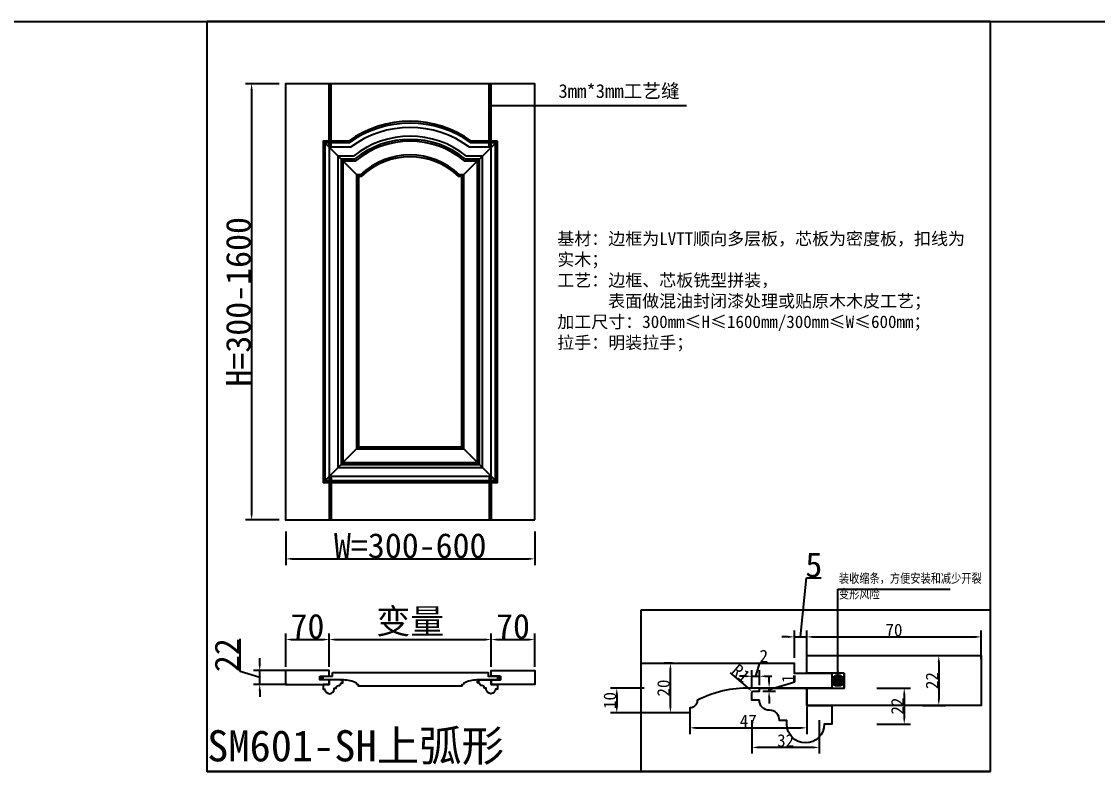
# Model space of a CAD drawing. Header units: millimetres. Extents: x 85186 to 129000, y -77269 to -36327.
# Drawn here: x 90369 to 92096, y -47209 to -46005 of the extents above; entities that cross this region are included whole.
import ezdxf

# ---------------------------------------------------------------- set-up
doc = ezdxf.new("R2010")
doc.units = ezdxf.units.MM
doc.styles.add('KLF-1_宋体', font='SimSun.ttf')
doc.styles.get("Standard").update_dxf_attribs({"font": 'SimSun.ttf'})
doc.styles.add('ZB_宋体', font='SimSun.ttf')
doc.styles.add('宋体', font='SimSun.ttf', dxfattribs={"width": 0.8})
doc.dimstyles.new('客来福标注小', dxfattribs={"dimscale": 20, "dimtxt": 2, "dimasz": 0.5, "dimexe": 0.5, "dimexo": 0, "dimgap": 0.05, "dimtad": 1, "dimdec": 0, "dimzin": 0, "dimdsep": 46, "dimtxsty": 'Standard', "dimcen": 0, "dimclrd": 256, "dimclre": 256, "dimclrt": 256, "dimadec": 0, "dimazin": 0, "dimtfac": 1, "dimtdec": 0, "dimtofl": 0, "dimtmove": 1, "dimatfit": 3, "dimfxl": 2.2, "dimfxlon": 1, "dimtolj": 1, "dimtzin": 0, "dimarcsym": 0})

# ---------------------------------------------------------------- blocks, each defined once
blk = doc.blocks.new('*D2196')
at = {"lineweight": -2, "transparency": 16777216}
for p, q in [((90793, -46823.8), (90793, -46877.8)), ((91193, -46823.8), (91193, -46877.8)), ((90803, -46867.8), (91183, -46867.8))]:
    blk.add_line(p, q, dxfattribs=at)
at = {"transparency": 16777216}
for points in [[(90803, -46866.1), (90803, -46869.4), (90793, -46867.8)], [(91183, -46866.1), (91183, -46869.4), (91193, -46867.8)]]:
    blk.add_solid(points, dxfattribs=at)
at = {"layer": 'Defpoints', "color": 0, "transparency": 16777216}
for p in [(90793, -46805.2), (91193, -46805.2), (91193, -46867.8)]:
    blk.add_point(p, dxfattribs=at)
at = {"transparency": 16777216, "insert": (90993, -46846.8), "char_height": 40, "attachment_point": 5, "style": 'KLF-1_宋体'}
blk.add_mtext('\\A1;W=300-600', dxfattribs=at)
blk = doc.blocks.new('*D2197')
at = {"lineweight": -2, "transparency": 16777216}
for p, q in [((90782.3, -46105.2), (90728.3, -46105.2)), ((90738.3, -46115.2), (90738.3, -46795.2)), ((90782.3, -46805.2), (90728.3, -46805.2))]:
    blk.add_line(p, q, dxfattribs=at)
at = {"transparency": 16777216}
for points in [[(90736.6, -46115.2), (90740, -46115.2), (90738.3, -46105.2)], [(90736.6, -46795.2), (90740, -46795.2), (90738.3, -46805.2)]]:
    blk.add_solid(points, dxfattribs=at)
at = {"layer": 'Defpoints', "color": 0, "transparency": 16777216}
for p in [(90793, -46105.2), (90738.3, -46805.2), (90793, -46805.2)]:
    blk.add_point(p, dxfattribs=at)
at = {"transparency": 16777216, "insert": (90717.3, -46455.2), "char_height": 40, "attachment_point": 5, "rotation": 90, "style": 'KLF-1_宋体'}
blk.add_mtext('\\A1;H=300-1600', dxfattribs=at)
blk = doc.blocks.new('*D2198')
at = {"lineweight": -2, "transparency": 16777216}
for p, q in [((90793, -47041.3), (90793, -46987.3)), ((90863, -47041.3), (90863, -46987.3)), ((90803, -46997.3), (90853, -46997.3))]:
    blk.add_line(p, q, dxfattribs=at)
at = {"transparency": 16777216}
for points in [[(90803, -46995.6), (90803, -46999), (90793, -46997.3)], [(90853, -46995.6), (90853, -46999), (90863, -46997.3)]]:
    blk.add_solid(points, dxfattribs=at)
at = {"layer": 'Defpoints', "color": 0, "transparency": 16777216}
for p in [(90863, -46997.3), (90793, -47047.2), (90863, -47047.2)]:
    blk.add_point(p, dxfattribs=at)
at = {"transparency": 16777216, "insert": (90828, -46976.3), "char_height": 40, "attachment_point": 5, "style": 'KLF-1_宋体'}
blk.add_mtext('\\A1;70', dxfattribs=at)
blk = doc.blocks.new('*D2199')
at = {"lineweight": -2, "transparency": 16777216}
for p, q in [((90863, -47041.3), (90863, -46987.3)), ((91123, -47041.3), (91123, -46987.3)), ((90873, -46997.3), (91113, -46997.3))]:
    blk.add_line(p, q, dxfattribs=at)
at = {"transparency": 16777216}
for points in [[(90873, -46995.6), (90873, -46999), (90863, -46997.3)], [(91113, -46995.6), (91113, -46999), (91123, -46997.3)]]:
    blk.add_solid(points, dxfattribs=at)
at = {"layer": 'Defpoints', "color": 0, "transparency": 16777216}
for p in [(91123, -46997.3), (90863, -47047.2), (91123, -47047.2)]:
    blk.add_point(p, dxfattribs=at)
at = {"transparency": 16777216, "insert": (90993, -46970.1), "char_height": 40, "attachment_point": 5, "style": 'KLF-1_宋体'}
blk.add_mtext('\\A1;变量', dxfattribs=at)
blk = doc.blocks.new('*D2200')
at = {"lineweight": -2, "transparency": 16777216}
for p, q in [((91123, -47041.3), (91123, -46987.3)), ((91193, -47041.3), (91193, -46987.3)), ((91133, -46997.3), (91183, -46997.3))]:
    blk.add_line(p, q, dxfattribs=at)
at = {"transparency": 16777216}
for points in [[(91133, -46995.6), (91133, -46999), (91123, -46997.3)], [(91183, -46995.6), (91183, -46999), (91193, -46997.3)]]:
    blk.add_solid(points, dxfattribs=at)
at = {"layer": 'Defpoints', "color": 0, "transparency": 16777216}
for p in [(91193, -46997.3), (91123, -47047.2), (91193, -47047.2)]:
    blk.add_point(p, dxfattribs=at)
at = {"transparency": 16777216, "insert": (91158, -46976.3), "char_height": 40, "attachment_point": 5, "style": 'KLF-1_宋体'}
blk.add_mtext('\\A1;70', dxfattribs=at)
blk = doc.blocks.new('*D2255')
at = {"lineweight": -2, "transparency": 16777216}
for p, q in [((90719.8, -47048.7), (90719.8, -46996)), ((90751.3, -47037.2), (90751.3, -47027.2)), ((90751.3, -47058.2), (90719.8, -47048.7)), ((90795.3, -47047.2), (90741.3, -47047.2)), ((90751.3, -47069.2), (90751.3, -47047.2)), ((90795.3, -47069.2), (90741.3, -47069.2)), ((90751.3, -47079.2), (90751.3, -47089.2))]:
    blk.add_line(p, q, dxfattribs=at)
at = {"transparency": 16777216}
for points in [[(90749.6, -47037.2), (90753, -47037.2), (90751.3, -47047.2)], [(90749.6, -47079.2), (90753, -47079.2), (90751.3, -47069.2)]]:
    blk.add_solid(points, dxfattribs=at)
at = {"layer": 'Defpoints', "color": 0, "transparency": 16777216}
for p in [(90751.3, -47047.2), (90806.1, -47047.2), (90806.1, -47069.2)]:
    blk.add_point(p, dxfattribs=at)
at = {"transparency": 16777216, "insert": (90698.8, -47022.3), "char_height": 40, "attachment_point": 5, "rotation": 90, "style": 'KLF-1_宋体'}
blk.add_mtext('\\A1;22', dxfattribs=at)
blk = doc.blocks.new('*D2298')
at = {"lineweight": -2, "transparency": 16777216}
for p, q in [((91742.1, -47075.1), (91796.1, -47075.1)), ((91786.1, -47085.1), (91786.1, -47123.1)), ((91742.1, -47133.1), (91796.1, -47133.1))]:
    blk.add_line(p, q, dxfattribs=at)
at = {"transparency": 16777216}
for points in [[(91784.5, -47085.1), (91787.8, -47085.1), (91786.1, -47075.1)], [(91784.5, -47123.1), (91787.8, -47123.1), (91786.1, -47133.1)]]:
    blk.add_solid(points, dxfattribs=at)
at = {"layer": 'Defpoints', "color": 0, "transparency": 16777216}
for p in [(91614.7, -47075.1), (91663.7, -47133.1), (91786.1, -47133.1)]:
    blk.add_point(p, dxfattribs=at)
at = {"transparency": 16777216, "insert": (91775.1, -47104.1), "char_height": 40, "attachment_point": 5, "rotation": 90, "style": 'KLF-1_宋体'}
blk.add_mtext('\\A1;{\\H0.5x;22}', dxfattribs=at)
blk = doc.blocks.new('*D2299')
at = {"lineweight": -2, "transparency": 16777216}
for p, q in [((91541.7, -47126.4), (91541.7, -47180.4)), ((91649.7, -47126.4), (91649.7, -47180.4)), ((91639.7, -47170.4), (91551.7, -47170.4))]:
    blk.add_line(p, q, dxfattribs=at)
at = {"transparency": 16777216}
for points in [[(91551.7, -47168.7), (91551.7, -47172.1), (91541.7, -47170.4)], [(91639.7, -47168.7), (91639.7, -47172.1), (91649.7, -47170.4)]]:
    blk.add_solid(points, dxfattribs=at)
at = {"layer": 'Defpoints', "color": 0, "transparency": 16777216}
for p in [(91541.7, -47088.7), (91649.7, -47103.1), (91541.7, -47170.4)]:
    blk.add_point(p, dxfattribs=at)
at = {"transparency": 16777216, "insert": (91595.7, -47159.4), "char_height": 40, "attachment_point": 5, "style": 'KLF-1_宋体'}
blk.add_mtext('\\A1;{\\H0.5x;32}', dxfattribs=at)
blk = doc.blocks.new('*D2300')
at = {"lineweight": -2, "transparency": 16777216}
for p, q in [((91619.7, -46993), (91629.1, -46898.4)), ((91629.1, -46898.4), (91652.8, -46898.4)), ((91609.7, -47026.7), (91609.7, -46983)), ((91629.7, -47028.7), (91629.7, -46983)), ((91599.7, -46993), (91589.7, -46993)), ((91609.7, -46993), (91629.7, -46993)), ((91639.7, -46993), (91649.7, -46993))]:
    blk.add_line(p, q, dxfattribs=at)
at = {"transparency": 16777216}
for points in [[(91599.7, -46991.3), (91599.7, -46994.7), (91609.7, -46993)], [(91639.7, -46991.3), (91639.7, -46994.7), (91629.7, -46993)]]:
    blk.add_solid(points, dxfattribs=at)
at = {"layer": 'Defpoints', "color": 0, "transparency": 16777216}
for p in [(91629.7, -46993), (91609.7, -47026.7), (91629.7, -47028.7)]:
    blk.add_point(p, dxfattribs=at)
at = {"transparency": 16777216, "insert": (91641, -46877.4), "char_height": 40, "attachment_point": 5, "style": 'KLF-1_宋体'}
blk.add_mtext('\\A1;5', dxfattribs=at)
blk = doc.blocks.new('*D2301')
at = {"lineweight": -2, "transparency": 16777216}
for p, q in [((91414.3, -47035.1), (91400.7, -47035.1)), ((91410.7, -47105.1), (91410.7, -47045.1)), ((91414.3, -47115.1), (91400.7, -47115.1))]:
    blk.add_line(p, q, dxfattribs=at)
at = {"transparency": 16777216}
for points in [[(91409.1, -47045.1), (91412.4, -47045.1), (91410.7, -47035.1)], [(91409.1, -47105.1), (91412.4, -47105.1), (91410.7, -47115.1)]]:
    blk.add_solid(points, dxfattribs=at)
at = {"layer": 'Defpoints', "color": 0, "transparency": 16777216}
for p in [(91410.7, -47035.1), (91414.3, -47035.1), (91414.3, -47115.1)]:
    blk.add_point(p, dxfattribs=at)
at = {"transparency": 16777216, "insert": (91399.7, -47075.1), "char_height": 40, "attachment_point": 5, "rotation": 90, "style": 'KLF-1_宋体'}
blk.add_mtext('\\A1;{\\H0.5x;20}', dxfattribs=at)
blk = doc.blocks.new('*D2302')
at = {"lineweight": -2, "transparency": 16777216}
for p, q in [((91816.2, -47023.1), (91851.6, -47023.1)), ((91841.6, -47033.1), (91841.6, -47093.1)), ((91816.2, -47103.1), (91851.6, -47103.1))]:
    blk.add_line(p, q, dxfattribs=at)
at = {"transparency": 16777216}
for points in [[(91839.9, -47033.1), (91843.3, -47033.1), (91841.6, -47023.1)], [(91839.9, -47093.1), (91843.3, -47093.1), (91841.6, -47103.1)]]:
    blk.add_solid(points, dxfattribs=at)
at = {"layer": 'Defpoints', "color": 0, "transparency": 16777216}
for p in [(91816.2, -47023.1), (91816.2, -47103.1), (91841.6, -47103.1)]:
    blk.add_point(p, dxfattribs=at)
at = {"transparency": 16777216, "insert": (91830.6, -47063.1), "char_height": 40, "attachment_point": 5, "rotation": 90, "style": 'ZB_宋体'}
blk.add_mtext('\\A1;{\\H0.5x;22}', dxfattribs=at)
blk = doc.blocks.new('*D2303')
at = {"lineweight": -2, "transparency": 16777216}
for p, q in [((91629.7, -47028.7), (91629.7, -46983)), ((91909.7, -47028.7), (91909.7, -46983)), ((91639.7, -46993), (91899.7, -46993))]:
    blk.add_line(p, q, dxfattribs=at)
at = {"transparency": 16777216}
for points in [[(91639.7, -46991.3), (91639.7, -46994.7), (91629.7, -46993)], [(91899.7, -46991.3), (91899.7, -46994.7), (91909.7, -46993)]]:
    blk.add_solid(points, dxfattribs=at)
at = {"layer": 'Defpoints', "color": 0, "transparency": 16777216}
for p in [(91909.7, -46993), (91629.7, -47028.7), (91909.7, -47028.7)]:
    blk.add_point(p, dxfattribs=at)
at = {"transparency": 16777216, "insert": (91769.7, -46982), "char_height": 40, "attachment_point": 5, "style": 'KLF-1_宋体'}
blk.add_mtext('\\A1;{\\H0.5x;70}', dxfattribs=at)
blk = doc.blocks.new('*D2304')
at = {"lineweight": -2, "transparency": 16777216}
for p, q in [((91629.7, -47105.4), (91629.7, -47149)), ((91441.7, -47113.4), (91441.7, -47149)), ((91451.7, -47139), (91619.7, -47139))]:
    blk.add_line(p, q, dxfattribs=at)
at = {"transparency": 16777216}
for points in [[(91451.7, -47137.3), (91451.7, -47140.7), (91441.7, -47139)], [(91619.7, -47137.3), (91619.7, -47140.7), (91629.7, -47139)]]:
    blk.add_solid(points, dxfattribs=at)
at = {"layer": 'Defpoints', "color": 0, "transparency": 16777216}
for p in [(91629.7, -47105.4), (91441.7, -47113.4), (91629.7, -47139)]:
    blk.add_point(p, dxfattribs=at)
at = {"transparency": 16777216, "insert": (91535.7, -47128), "char_height": 40, "attachment_point": 5, "style": 'KLF-1_宋体'}
blk.add_mtext('\\A1;{\\H0.5x;47}', dxfattribs=at)
blk = doc.blocks.new('*D2305')
at = {"lineweight": -2, "transparency": 16777216}
for p, q in [((91368.6, -47075.1), (91314.6, -47075.1)), ((91324.6, -47085.1), (91324.6, -47105.1)), ((91368.6, -47115.1), (91314.6, -47115.1))]:
    blk.add_line(p, q, dxfattribs=at)
at = {"transparency": 16777216}
for points in [[(91322.9, -47085.1), (91326.3, -47085.1), (91324.6, -47075.1)], [(91322.9, -47105.1), (91326.3, -47105.1), (91324.6, -47115.1)]]:
    blk.add_solid(points, dxfattribs=at)
at = {"layer": 'Defpoints', "color": 0, "transparency": 16777216}
for p in [(91553.7, -47075.1), (91324.6, -47115.1), (91427.8, -47115.1)]:
    blk.add_point(p, dxfattribs=at)
at = {"transparency": 16777216, "insert": (91313.6, -47095.1), "char_height": 40, "attachment_point": 5, "rotation": 90, "style": 'KLF-1_宋体'}
blk.add_mtext('\\A1;{\\H0.5x;10}', dxfattribs=at)
blk = doc.blocks.new('*D2306')
at = {"lineweight": -2, "transparency": 16777216}
blk.add_line((91506.7, -47050.8), (91534.8, -47074.6), dxfattribs=at)
at = {"transparency": 16777216}
blk.add_solid([(91535.8, -47073.3), (91533.7, -47075.9), (91542.4, -47081.1)], dxfattribs=at)
at = {"layer": 'Defpoints', "color": 0, "transparency": 16777216}
for p in [(91542.4, -47081.1), (91544.7, -47083)]:
    blk.add_point(p, dxfattribs=at)
at = {"transparency": 16777216, "insert": (91524, -47051.1), "char_height": 40, "attachment_point": 5, "rotation": 319.7282, "style": 'ZB_宋体'}
blk.add_mtext('\\A1;{\\H0.5x;R1}', dxfattribs=at)
blk = doc.blocks.new('*D2307')
at = {"lineweight": -2, "transparency": 16777216}
for p, q in [((91547.7, -47056.2), (91554.1, -47034.7)), ((91554.1, -47034.7), (91567.2, -47034.7)), ((91531.7, -47056.2), (91521.7, -47056.2)), ((91541.7, -47075.6), (91541.7, -47046.2)), ((91541.7, -47056.2), (91553.7, -47056.2)), ((91553.7, -47070.7), (91553.7, -47046.2)), ((91563.7, -47056.2), (91573.7, -47056.2))]:
    blk.add_line(p, q, dxfattribs=at)
at = {"transparency": 16777216}
for points in [[(91531.7, -47054.5), (91531.7, -47057.8), (91541.7, -47056.2)], [(91563.7, -47054.5), (91563.7, -47057.8), (91553.7, -47056.2)]]:
    blk.add_solid(points, dxfattribs=at)
at = {"layer": 'Defpoints', "color": 0, "transparency": 16777216}
for p in [(91553.7, -47056.2), (91553.7, -47070.7), (91541.7, -47075.6)]:
    blk.add_point(p, dxfattribs=at)
at = {"transparency": 16777216, "insert": (91560.7, -47023.7), "char_height": 40, "attachment_point": 5, "style": 'KLF-1_宋体'}
blk.add_mtext('\\A1;{\\H0.5x;2}', dxfattribs=at)
blk = doc.blocks.new('*D2308')
at = {"lineweight": -2, "transparency": 16777216}
for p, q in [((91569.2, -47065.1), (91569.2, -47055.1)), ((91610.7, -47065.1), (91610.7, -47055)), ((91569.2, -47077.6), (91610.7, -47065.1)), ((91558.9, -47075.1), (91579.2, -47075.1)), ((91558.9, -47080), (91579.2, -47080)), ((91569.2, -47080), (91569.2, -47075.1)), ((91569.2, -47090), (91569.2, -47100))]:
    blk.add_line(p, q, dxfattribs=at)
at = {"transparency": 16777216}
for points in [[(91567.5, -47065.1), (91570.8, -47065.1), (91569.2, -47075.1)], [(91567.5, -47090), (91570.8, -47090), (91569.2, -47080)]]:
    blk.add_solid(points, dxfattribs=at)
at = {"layer": 'Defpoints', "color": 0, "transparency": 16777216}
for p in [(91558.9, -47075.1), (91558.9, -47080), (91569.2, -47075.1)]:
    blk.add_point(p, dxfattribs=at)
at = {"transparency": 16777216, "insert": (91599.7, -47060), "char_height": 40, "attachment_point": 5, "rotation": 90, "style": 'KLF-1_宋体'}
blk.add_mtext('\\A1;{\\H0.5x;1}', dxfattribs=at)

msp = doc.modelspace()

# ---------------------------------------------------------------- hatches: boundary and pattern name
h = msp.add_hatch(color=256)
edge = h.paths.add_edge_path()
edge.add_ellipse((91679.677, -47063.105), major_axis=(10, 0), ratio=0.86945086, start_angle=0, end_angle=360, ccw=False)
h = msp.add_hatch(color=256)
edge = h.paths.add_edge_path()
edge.add_ellipse((90850.481, -47059.157), major_axis=(-2.5, 0), ratio=0.54947899, start_angle=0, end_angle=360)
h = msp.add_hatch(color=256)
edge = h.paths.add_edge_path()
edge.add_ellipse((91135.481, -47059.157), major_axis=(2.5, 0), ratio=0.54947899, start_angle=0, end_angle=360, ccw=False)

# ---------------------------------------------------------------- linework, layer by layer
for p, q in [((85318.615, -46005.375), (128999.726, -46005.375)), ((91924.126, -46005.375), (90667.002, -46005.375)), ((90667.002, -46005.375), (91924.126, -46005.375)), ((91212.786, -46005.375), (90881.628, -46005.375)), ((91350.896, -46005.375), (91212.786, -46005.375)), ((91212.786, -46005.375), (91689.925, -46005.375)), ((91689.925, -46005.375), (91350.896, -46005.375)), ((91924.126, -46005.375), (91689.925, -46005.375)), ((91924.126, -46005.375), (91689.925, -46005.375)), ((90862.981, -46207.234), (90862.981, -46105.234)), ((90865.981, -46207.234), (90865.981, -46105.234)), ((91119.981, -46207.234), (91119.981, -46105.234)), ((91122.981, -46207.234), (91122.981, -46105.234)), ((90909.981, -46254.234), (90852.981, -46197.234)), ((91075.981, -46254.234), (91132.981, -46197.234)), ((90909.981, -46688.234), (90852.981, -46745.234)), ((91075.981, -46688.234), (91132.981, -46745.234)), ((90862.981, -46735.234), (90862.981, -46805.234)), ((90865.981, -46735.234), (90865.981, -46805.234)), ((91119.981, -46735.234), (91119.981, -46805.234)), ((91122.981, -46735.234), (91122.981, -46805.234)), ((90867.981, -47056.157), (90867.981, -47050.157)), ((90667.002, -47208.998), (91924.126, -47208.998))]:
    msp.add_line(p, q)
at = {"color": 3}
for p in [(90667.002, -47208.998), (90667.002, -47208.998), (91924.126, -46005.375)]:
    msp.add_line(p, (90667.002, -46005.375), dxfattribs=at)
at = {"color": 0}
msp.add_line((91924.126, -46005.375), (91924.126, -47208.998), dxfattribs=at)
msp.add_lwpolyline([(90667.002, -46005.375), (91924.126, -46005.375), (91924.126, -47208.998), (90667.002, -47208.998)], close=True, dxfattribs=at)
for points in [[(91192.981, -46805.234), (91192.981, -46105.234), (90792.981, -46105.234), (90792.981, -46805.234)], [(91363.591, -46949.637), (91924.126, -46949.637), (91924.126, -47208.998), (91363.591, -47208.998)], [(91363.591, -46949.637), (91924.126, -46949.637), (91924.126, -47208.998), (91363.591, -47208.998)], [(91689.677, -47051.105), (91629.677, -47051.105), (91629.677, -47023.105), (91909.677, -47023.105), (91909.677, -47103.105), (91629.677, -47103.105), (91629.677, -47075.105), (91689.677, -47075.105)], [(90847.981, -47056.157), (90862.981, -47056.157), (90862.981, -47047.157), (90792.981, -47047.157), (90792.981, -47069.157), (90862.981, -47069.157), (90862.981, -47062.157), (90847.981, -47062.157)], [(91137.981, -47056.157), (91122.981, -47056.157), (91122.981, -47047.157), (91192.981, -47047.157), (91192.981, -47069.157), (91122.981, -47069.157), (91122.981, -47062.157), (91137.981, -47062.157)]]:
    msp.add_lwpolyline(points, close=True)
for points in [[(91132.981, -46197.234), (91091.502, -46197.234, 0.32059193), (90893.817, -46197.234), (90852.981, -46197.234), (90852.981, -46745.234), (91132.981, -46745.234)], [(91122.981, -46207.234), (91088.242, -46207.234, 0.33152512), (90897.077, -46207.234), (90862.981, -46207.234), (90862.981, -46735.234), (91122.981, -46735.234)], [(91100.981, -46229.234), (91080.647, -46229.234, 0.36014336), (90904.672, -46229.234), (90884.981, -46229.234), (90884.981, -46713.234), (91100.981, -46713.234)], [(91075.981, -46254.234), (91071.128, -46254.234, 0.40382947), (90914.19, -46254.234), (90909.981, -46254.234), (90909.981, -46688.234), (91075.981, -46688.234)]]:
    msp.add_lwpolyline(points, format="xyb", close=True, dxfattribs=at)
at = {"color": 252}
for points in [[(91129.981, -46200.234), (91090.535, -46200.234, 0.3237577), (90894.784, -46200.234), (90855.981, -46200.234), (90855.981, -46742.234), (91129.981, -46742.234)], [(91108.981, -46221.234), (91083.482, -46221.234, 0.3488998), (90901.837, -46221.234), (90876.981, -46221.234), (90876.981, -46721.234), (91108.981, -46721.234)], [(91103.981, -46226.234), (91081.721, -46226.234, 0.35580085), (90903.598, -46226.234), (90881.981, -46226.234), (90881.981, -46716.234), (91103.981, -46716.234)], [(91078.981, -46251.234), (91072.331, -46251.234, 0.39773548), (90912.988, -46251.234), (90906.981, -46251.234), (90906.981, -46691.234), (91078.981, -46691.234)]]:
    msp.add_lwpolyline(points, format="xyb", close=True, dxfattribs=at)
for points in [[(91363.591, -47035.105), (91609.677, -47035.105), (91609.677, -47051.105), (91669.677, -47051.105), (91669.677, -47075.105), (91538.348, -47075.105, 0.12503523), (91453.677, -47095.105), (91453.677, -47095.105, -0.41421356), (91441.677, -47107.105), (91441.677, -47115.105), (91363.591, -47115.105)], [(90867.981, -47050.157), (91117.981, -47050.157), (91117.981, -47056.157), (91132.981, -47056.157), (91132.981, -47062.157), (91100.149, -47062.157, 0.12503523), (91078.981, -47067.157), (91078.981, -47067.157, -0.41421356), (91075.981, -47070.157), (91075.981, -47072.157), (90909.981, -47072.157), (90909.981, -47070.157, -0.41421356), (90906.981, -47067.157), (90906.981, -47067.157, 0.12503523), (90885.813, -47062.157), (90852.981, -47062.157), (90852.981, -47056.157), (90867.981, -47056.157)]]:
    msp.add_lwpolyline(points, format="xyb")
for points in [[(91137.981, -47056.157), (91137.981, -47062.157)], [(91689.677, -47051.105), (91689.677, -47075.105)]]:
    msp.add_lwpolyline(points)
for points in [[(90881.981, -47066.957), (90884.981, -47066.957), (90884.981, -47064.157, 0.41421356), (90883.981, -47063.157), (90881.981, -47063.157), (90881.981, -47062.157), (90862.981, -47062.157), (90862.981, -47069.157), (90852.981, -47069.157), (90852.981, -47076.657), (90855.981, -47076.657, 1), (90870.981, -47076.657), (90870.981, -47075.157), (90873.981, -47075.157, -0.43700656), (90877.981, -47071.057, 0.43700656)], [(91103.981, -47066.957), (91100.981, -47066.957), (91100.981, -47064.157, -0.41421356), (91101.981, -47063.157), (91103.981, -47063.157), (91103.981, -47062.157), (91122.981, -47062.157), (91122.981, -47069.157), (91132.981, -47069.157), (91132.981, -47076.657), (91129.981, -47076.657, -1), (91114.981, -47076.657), (91114.981, -47075.157), (91111.981, -47075.157, 0.43700656), (91107.981, -47071.057, -0.43700656)], [(91553.677, -47094.305), (91541.677, -47094.305), (91541.677, -47083.022, -0.41421356), (91544.677, -47080.022), (91553.677, -47080.022), (91553.677, -47075.105), (91629.677, -47075.105), (91629.677, -47103.105), (91669.677, -47103.105), (91669.677, -47133.105), (91657.677, -47133.105, -1), (91597.677, -47133.105), (91597.677, -47127.105), (91585.677, -47127.105, 0.43700656), (91569.677, -47110.705, -0.43700656)]]:
    msp.add_lwpolyline(points, format="xyb", close=True)
at = {"extrusion": (0, 0, -1)}
for centre, major_axis, ratio in [((91679.677, -47063.105), (10, 0), 0.86945086), ((91135.481, -47059.157), (2.5, 0), 0.54947899)]:
    msp.add_ellipse(centre, major_axis=major_axis, ratio=ratio, dxfattribs=at)
msp.add_ellipse((90850.481, -47059.157), major_axis=(-2.5, 0), ratio=0.54947899)

# ---------------------------------------------------------------- texts
at = {"lineweight": 25, "attachment_point": 1}
for s, insert, char_height, width, style in [('3mm*3mm工艺缝', (91230.915, -46105.875), 22, 652.72448, 'ZB_宋体'), ('基材：边框为{\\C4;LVTT顺向多层板}，芯板为密度板，扣线为实木；\\P工艺：边框、芯板铣型拼装，\\P      表面做混油封闭漆处理或贴原木木皮工艺；\\P加工尺寸：300mm≤H≤1600mm/300mm≤W≤600mm；\\P拉手：明装拉手；', (91229.129, -46343.896), 20, 671.40218, 'KLF-1_宋体'), ('SM601-SH上弧形', (90667.002, -47142.797), 50, 6766.6201, 'KLF-1_宋体')]:
    msp.add_mtext(s, dxfattribs=dict(at, insert=insert, char_height=char_height, width=width, style=style))
at = {"color": 0, "insert": (91681.3, -46891.352), "char_height": 15, "width": 238.48492, "attachment_point": 1, "style": '宋体'}
msp.add_mtext('装收缩条，方便安装和减少开裂变形风险', dxfattribs=at)

# ---------------------------------------------------------------- dimensions: what is measured, and where the dimension line sits
at = {"color": 0}
for base, p1, p2, text, override, picture, middle in [((90738.288, -46805.234), (90792.981, -46105.234), (90792.981, -46805.234), 'H=300-1600', {"dimtxsty": 'KLF-1_宋体'}, '*D2197', (90717.288, -46455.234)), ((91410.74, -47035.105), (91414.277, -47115.105), (91414.277, -47035.105), '{\\H0.5x;20}', {"dimtxsty": 'KLF-1_宋体'}, '*D2301', (91399.74, -47075.105)), ((91841.599, -47103.105), (91816.196, -47023.105), (91816.196, -47103.105), '{\\H0.5x;22}', {"dimtxsty": 'ZB_宋体', "dimfxl": 5, "dimarcsym": 1}, '*D2302', (91830.599, -47063.105)), ((91569.181, -47075.105), (91558.866, -47080.022), (91558.866, -47075.105), '{\\H0.5x;1}', {"dimtxsty": 'KLF-1_宋体'}, '*D2308', (91599.681, -47064.113)), ((91324.615, -47115.105), (91553.677, -47075.105), (91427.758, -47115.105), '{\\H0.5x;10}', {"dimtxsty": 'KLF-1_宋体'}, '*D2305', (91313.615, -47095.105)), ((91786.124, -47133.105), (91614.719, -47075.105), (91663.677, -47133.105), '{\\H0.5x;22}', {"dimtxsty": 'KLF-1_宋体'}, '*D2298', (91775.124, -47104.105))]:
    dim = msp.add_linear_dim(base=base, p1=p1, p2=p2, angle=90, text=text, dimstyle='客来福标注小', override=override, dxfattribs=at)
    dim.commit()
    dim.dimension.update_dxf_attribs({"geometry": picture, "text_midpoint": middle})
for base, p1, p2, text, picture, middle in [((91192.981, -46867.765), (90792.981, -46805.234), (91192.981, -46805.234), 'W=300-600', '*D2196', (90992.981, -46846.765)), ((91122.981, -46997.311), (90862.981, -47047.157), (91122.981, -47047.157), '变量', '*D2199', (90992.981, -46970.054)), ((91909.677, -46993.003), (91629.677, -47028.701), (91909.677, -47028.701), '{\\H0.5x;70}', '*D2303', (91769.677, -46982.003)), ((91553.677, -47056.172), (91541.677, -47075.558), (91553.677, -47070.743), '{\\H0.5x;2}', '*D2307', (91555.127, -47023.672)), ((91541.677, -47170.405), (91649.677, -47103.105), (91541.677, -47088.663), '{\\H0.5x;32}', '*D2299', (91595.677, -47159.405)), ((91629.677, -47138.987), (91441.677, -47113.409), (91629.677, -47105.409), '{\\H0.5x;47}', '*D2304', (91535.677, -47127.987))]:
    dim = msp.add_linear_dim(base=base, p1=p1, p2=p2, text=text, dimstyle='客来福标注小', override={"dimtxsty": 'KLF-1_宋体'}, dxfattribs=at)
    dim.commit()
    dim.dimension.update_dxf_attribs({"geometry": picture, "text_midpoint": middle})
dim = msp.add_linear_dim(base=(91629.677, -46993.003), p1=(91609.677, -47026.701), p2=(91629.677, -47028.701), text='5', dimstyle='客来福标注小', override={"dimtxsty": 'KLF-1_宋体'}, dxfattribs=at)
dim.commit()
dim.dimension.update_dxf_attribs({"geometry": '*D2300', "text_midpoint": (91630.127, -46898.417), "dimtype": 160})
for base, p1, p2, picture, middle in [((90862.981, -46997.311), (90792.981, -47047.157), (90862.981, -47047.157), '*D2198', (90827.981, -46976.311)), ((91192.981, -46997.311), (91122.981, -47047.157), (91192.981, -47047.157), '*D2200', (91157.981, -46976.311))]:
    dim = msp.add_linear_dim(base=base, p1=p1, p2=p2, dimstyle='客来福标注小', override={"dimtxsty": 'KLF-1_宋体'}, dxfattribs=at)
    dim.commit()
    dim.dimension.update_dxf_attribs({"geometry": picture, "text_midpoint": middle})
dim = msp.add_linear_dim(base=(90751.314, -47047.157), p1=(90806.09, -47069.157), p2=(90806.09, -47047.157), angle=90, dimstyle='客来福标注小', override={"dimtxsty": 'KLF-1_宋体'}, dxfattribs=at)
dim.commit()
dim.dimension.update_dxf_attribs({"geometry": '*D2255', "text_midpoint": (90698.814, -47047.707)})
dim = msp.add_radius_dim(center=(91544.677, -47083.022), mpoint=(91542.388, -47081.083), text='{\\H0.5x;R1}', dimstyle='客来福标注小', override={"dimtxsty": 'ZB_宋体', "dimfxl": 5, "dimarcsym": 1}, dxfattribs=at)
dim.commit()
dim.dimension.update_dxf_attribs({"geometry": '*D2306', "text_midpoint": (91524.013, -47051.098)})

# ---------------------------------------------------------------- leaders
for points in [[(91122.981, -46140.234), (91436.302, -46140.234)], [(91679.677, -47057.61), (91679.677, -46916.351), (91860.074, -46916.351)]]:
    msp.add_leader(points, dimstyle='客来福标注小', override={"dimgap": 0.05, "dimtad": 0, "dimfxl": 5, "dimarcsym": 1}, dxfattribs=at)

doc.saveas('drawing.dxf')
